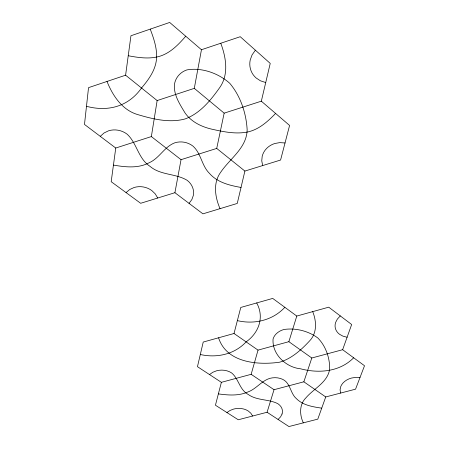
<?xml version="1.0" encoding="UTF-8"?>
<svg xmlns="http://www.w3.org/2000/svg" width="449" height="449" viewBox="0 0 449 449"><rect width="100%" height="100%" fill="white"/><g stroke="black" fill="none" stroke-linecap="round" stroke-linejoin="round"><path stroke-width="0.67" d="M115.752 148.03L111.189 181.699L140.666 203.29L174.914 192.705L202.937 213.842L237.257 203.436L244.89 171.069L280.586 160.035L289.588 125.451L261.329 101.188L224.158 113.148L194.294 88.358L157.144 100.565L125.597 75.202L88.532 87.645L84.485 124.44L115.752 148.03L151.358 136.575L181.042 159.676L216.721 148.423L244.89 171.069M125.597 75.202L130.945 35.752L169.688 22.45L201.455 49.732L240.237 36.711L270.236 63.404L261.329 101.188M151.358 136.575L157.144 100.565M174.914 192.705L181.042 159.676M194.294 88.358L201.455 49.732M216.721 148.423L224.158 113.148M234.019 333.5L240.776 307.447L272.717 298.417L296.783 316.057L328.724 307.178L351.662 324.515L342.638 349.704L311.797 357.999L288.87 341.683L258.029 350.119L234.019 333.5L203.223 342.059L197.459 366.681L221.374 382.329L251.148 374.32L274.03 389.704L303.85 381.807L325.738 396.95L355.552 389.171L364.515 365.739L342.638 349.704M221.374 382.329L215.436 405.223L238.256 419.77L267.071 412.255L288.926 426.55L317.785 419.136L325.738 396.95M251.148 374.32L258.029 350.119M267.071 412.255L274.03 389.704M288.87 341.683L296.783 316.057M303.85 381.807L311.797 357.999M282.062 413.989L280.619 416.801L278.088 419.45M255.386 50.187L252.057 54.93L250.228 59.941A19.666 18.993 -30.1 0 0 256.082 77.941L260.409 80.792L265.724 82.543M189.057 203.363L191.863 199.536L193.334 195.444A17.881 15.855 7 0 0 187.211 180.346C175.8 173.348 160.54 175.424 149.944 166.293C138.247 158.682 136.934 143.186 127.157 134.206A18.841 16.826 19.9 0 0 108.512 130.822L104.089 132.955L100.262 136.344M185.723 36.234C178.764 44.283 170.996 52.432 160.675 55.968C150.157 59.425 138.87 57.73 128.24 55.749M275.596 113.434C267.817 121.466 258.983 129.525 247.73 131.972C235.613 134.408 223.215 131.731 211.372 129.076C201.197 126.657 191.111 121.741 185.027 112.912C179.841 104.247 173.325 94.627 174.498 84.064A19.329 18.516 14.9 0 1 186.863 69.915C201.848 67.238 218.54 73.282 229.787 83.323C240.546 96.103 246.22 113.17 247.152 129.722C246.827 147.822 230.068 158.43 220.829 172.051C212.787 182.81 215.004 197.145 220.038 208.656M126.057 192.593L129.778 189.478L134.049 187.519A17.87 15.569 11.2 0 1 151.813 190.572L155.214 193.839L157.734 198.009M340.291 315.916L337.367 319.071L335.644 322.393A15.962 12.51 -12 0 0 339.506 334.264L342.879 336.121L347.105 337.244M284.84 307.312C272.779 320.328 254.364 324.689 237.369 320.62M353.666 357.786C339.719 371.901 318.852 373.602 300.527 368.792C285.884 367.383 271.864 354.098 273.071 338.989A15.681 12.303 -6.7 0 1 283.88 329.504C295.521 327.719 308.485 330.969 317.92 338.052C325.744 346.078 329.83 357.831 329.684 368.949C327.809 382.352 313.918 388.43 305.949 397.803C299.169 404.431 299.517 414.803 303.316 422.851M209.509 374.561L212.848 372.249L216.598 370.784A15.159 11.522 -1.4 0 1 231.566 372.906C238.761 378.664 239.474 389.844 248.174 394.435C256.957 400.783 268.62 398.908 277.892 403.718A14.699 10.843 -4.4 0 1 282.062 413.989M226.93 412.552L230.185 410.392L233.817 409.017A14.621 10.731 -2.5 0 1 248.213 410.97L250.806 413.181L252.624 416.015M359.991 377.575L355.614 377.39L351.5 378.047A15.053 11.152 -10.3 0 0 340.673 386.741L340.084 389.839L340.6 393.071M285.031 142.962L279.654 142.625L274.681 143.54A18.241 16.557 -12.7 0 0 262.205 156.241L261.75 160.798L262.671 165.563M218.377 393.896C228.12 395.215 238.526 396.085 247.775 392.022C256.154 389.092 261.408 380.92 269.871 378.35A15.019 11.304 -5 0 1 284.559 380.432C290.671 384.967 290.694 393.885 296.559 398.802C303.17 405.38 312.897 406.811 321.714 408.158M200.31 354.502C216.648 358.223 234.473 354.446 246.125 341.874C258.888 332.872 264.534 317.196 256.699 302.946M113.44 165.086C125.226 167.107 138.213 168.644 149.18 162.729C159.412 158.284 164.368 146.733 174.751 142.827A18.347 16.692 8.3 0 1 192.963 146.121C201.169 153.334 201.607 165.726 209.475 173.393C217.355 182.496 229.663 185.431 241.018 187.452M86.477 106.29C107.906 112.087 128.47 106.587 141.53 88.004C148.114 80.208 154.591 71.543 156.235 61.204C157.846 50.17 154.08 39.299 150.241 29.123M218.579 337.8C226.526 362.854 257.872 365.334 279.727 362.18C291.721 358.599 301.363 349.782 309.703 340.791C317.247 332.917 316.545 321.08 312.706 311.634M106.997 81.454C112.654 95.508 121.909 109.663 137.125 114.411C152.475 118.968 169.273 123.284 185.151 118.923C200.254 113.367 210.89 100.054 219.909 87.325C228.968 74.158 226.01 57.259 220.773 43.256"/></g></svg>
